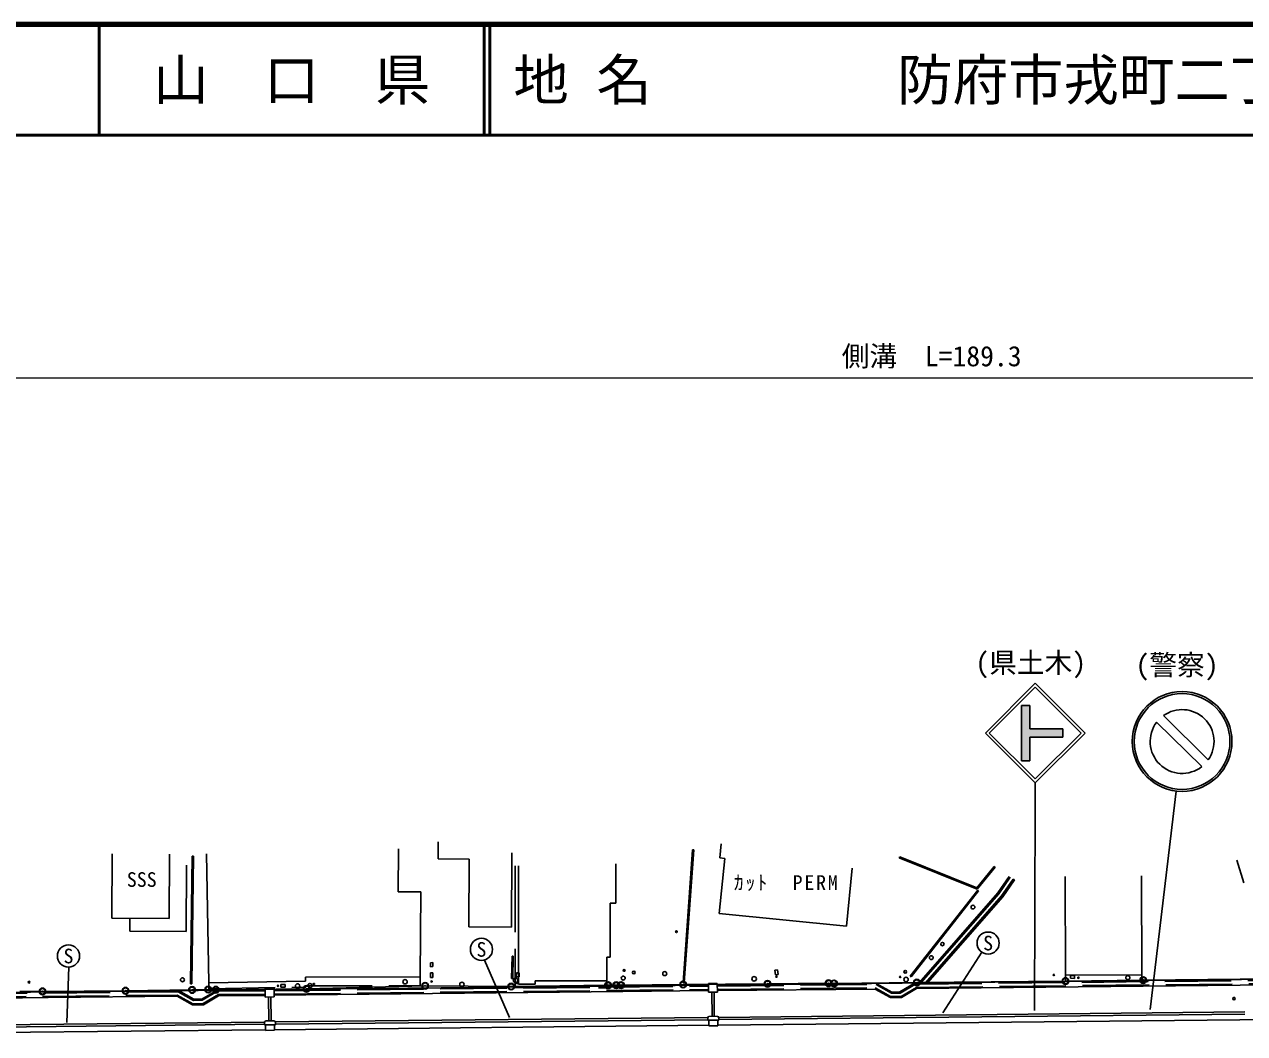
# Model space of a CAD drawing. Units: millimetres, scale not verified. Extents: x 40000 to 680000, y 20000 to 380000.
# Drawn here: x 326264 to 436363, y 288920 to 380000 of the extents above; entities that cross this region are included whole.
import ezdxf
from ezdxf.enums import TextEntityAlignment as Align

# ---------------------------------------------------------------- set-up
doc = ezdxf.new("R2010")
doc.units = ezdxf.units.MM
doc.header["$LTSCALE"] = 1000
doc.header["$PDMODE"] = 32
doc.header["$PDSIZE"] = 500
doc.linetypes.add('DASHED', pattern=[7.5, 6, -1.5])
for name, color, linetype, lineweight in [('M-BGD', 7, 'Continuous', 25), ('M-BGD-EXST', 7, 'Continuous', 25), ('M-BMK-ROW', 30, 'Continuous', 25), ('M-STR-HTXT', 7, 'Continuous', 13), ('M-STR-STRC', 7, 'Continuous', 25), ('M-TTL', 2, 'Continuous', 140), ('M-TTL-LINE', 7, 'Continuous', 50)]:
    doc.layers.add(name, color=color, linetype=linetype, lineweight=lineweight)
doc.layers.add('M-BMK-HTXT', color=7, linetype='Continuous')
doc.layers.add('M-TTL-TXT', color=7, linetype='Continuous')
doc.styles.add('ＭＳ ゴシック', font='')
doc.styles.get('ＭＳ ゴシック').set_extended_font_data('MS Gothic')

msp = doc.modelspace()

# ---------------------------------------------------------------- hatches: boundary and pattern name
at = {"layer": 'M-STR-STRC'}
msp.add_hatch(color=256, dxfattribs=at).paths.add_polyline_path([(416224, 318545), (416974, 318545), (416974, 316420), (419974, 316420), (419974, 315670), (416974, 315670), (416974, 313545), (416224, 313545)])

# ---------------------------------------------------------------- linework, layer by layer
at = {"layer": 'M-BGD'}
for p, q in [((363613, 306215), (363602, 304688)), ((334194, 305151), (334165, 299327)), ((339335, 299302), (339363, 305126)), ((342701, 305129), (342895, 293515)), ((360013, 305581), (359991, 301716)), ((370252, 305249), (370204, 298530)), ((385709, 293524), (386560, 305498)), ((385809, 293517), (386660, 305491)), ((386660, 305491), (386560, 305498)), ((389007, 304779), (389126, 306043)), ((341415, 304937), (341264, 293403)), ((341515, 304935), (341364, 293401)), ((341405, 304168), (341505, 304167)), ((341515, 304935), (341415, 304937)), ((366408, 304667), (363602, 304688)), ((366408, 304667), (366363, 298558)), ((370832, 304061), (370856, 293388)), ((379635, 304248), (379643, 300702)), ((386453, 304001), (386553, 303994)), ((386606, 304743), (386507, 304750)), ((389453, 304729), (388952, 299755)), ((389453, 304729), (389007, 304779)), ((405240, 304877), (405203, 304784)), ((412223, 301953), (405203, 304784)), ((412192, 302073), (405240, 304877)), ((405936, 304489), (405974, 304581)), ((406707, 304286), (406670, 304193)), ((407403, 303897), (407440, 303990)), ((413765, 303992), (412192, 302073)), ((413842, 303929), (412223, 301953)), ((413842, 303929), (413765, 303992)), ((341495, 303398), (341395, 303399)), ((386500, 303246), (386400, 303253)), ((400965, 303843), (400441, 298606)), ((408174, 303694), (408136, 303601)), ((408870, 303306), (408907, 303398)), ((409641, 303103), (409603, 303010)), ((410337, 302714), (410374, 302807)), ((412926, 302810), (412848, 302874)), ((413307, 303433), (413384, 303370)), ((414099, 301616), (415126, 303106)), ((415225, 303038), (414193, 301543)), ((414431, 301358), (415472, 302868)), ((414549, 301266), (415595, 302783)), ((415595, 302783), (415472, 302868)), ((420167, 303109), (420214, 294188)), ((427105, 294224), (427059, 303145)), ((341475, 301860), (341375, 301861)), ((341385, 302630), (341485, 302629)), ((359991, 301716), (362030, 301704)), ((361985, 294056), (362030, 301704)), ((386394, 301749), (386294, 301756)), ((386347, 302504), (386447, 302497)), ((412287, 301868), (406199, 294116)), ((412366, 301806), (406277, 294054)), ((411107, 302511), (411070, 302418)), ((411803, 302122), (411841, 302215)), ((412366, 301806), (412287, 301868)), ((412390, 302314), (412467, 302251)), ((414808, 301906), (414932, 301820)), ((341365, 301092), (341464, 301091)), ((379643, 300702), (379119, 300701)), ((379119, 300701), (379130, 295813)), ((386241, 301008), (386340, 301001)), ((407002, 293495), (414099, 301616)), ((414193, 301543), (407163, 293496)), ((407565, 293500), (414431, 301358)), ((407766, 293502), (414549, 301266)), ((411429, 300614), (411350, 300675)), ((411819, 301272), (411897, 301210)), ((414155, 300814), (414042, 300913)), ((341344, 299554), (341444, 299553)), ((341454, 300322), (341354, 300323)), ((386134, 299511), (386234, 299504)), ((386287, 300252), (386188, 300259)), ((388952, 299755), (400441, 298606)), ((410492, 299421), (410414, 299483)), ((410882, 300079), (410961, 300017)), ((413321, 300088), (413434, 299989)), ((334165, 299327), (339335, 299302)), ((341434, 298784), (341334, 298785)), ((366363, 298558), (370204, 298530)), ((386181, 298755), (386081, 298763)), ((409945, 298886), (410024, 298825)), ((411879, 298437), (411992, 298339)), ((412713, 299164), (412600, 299263)), ((341324, 298016), (341424, 298015)), ((386075, 297259), (385975, 297266)), ((386028, 298014), (386128, 298007)), ((409009, 297694), (409087, 297632)), ((409556, 298228), (409477, 298290)), ((411271, 297514), (411158, 297612)), ((341304, 296478), (341404, 296477)), ((341414, 297246), (341314, 297247)), ((385922, 296517), (386021, 296510)), ((408072, 296501), (408151, 296439)), ((408619, 297036), (408540, 297097)), ((410437, 296787), (410550, 296688)), ((341394, 295708), (341294, 295709)), ((362893, 295318), (363108, 295328)), ((362910, 294956), (362893, 295318)), ((363108, 295328), (363125, 294966)), ((370270, 295922), (370223, 293884)), ((370370, 295919), (370270, 295922)), ((370370, 295919), (370323, 293882)), ((379130, 295813), (378807, 295812)), ((378807, 295812), (378812, 293692)), ((385968, 295762), (385868, 295769)), ((407135, 295308), (407214, 295247)), ((407682, 295843), (407604, 295905)), ((408995, 295137), (409108, 295038)), ((409829, 295863), (409716, 295962)), ((341374, 294170), (341274, 294171)), ((341284, 294940), (341384, 294939)), ((351638, 294019), (361985, 294056)), ((351639, 293662), (351638, 294019)), ((362898, 294416), (362897, 293984)), ((362897, 293984), (363127, 293983)), ((363128, 294415), (362898, 294416)), ((363125, 294966), (362910, 294956)), ((363127, 293983), (363128, 294415)), ((370247, 294903), (370347, 294901)), ((370651, 294041), (370657, 294415)), ((370901, 294037), (370651, 294041)), ((370657, 294415), (370907, 294411)), ((370907, 294411), (370901, 294037)), ((385862, 294265), (385762, 294272)), ((385815, 295021), (385915, 295013)), ((388786, 293306), (493690, 294392)), ((393981, 294643), (394213, 294676)), ((394042, 294210), (393981, 294643)), ((394274, 294243), (394042, 294210)), ((394213, 294676), (394274, 294243)), ((406199, 294116), (406277, 294054)), ((406746, 294650), (406667, 294712)), ((408387, 294213), (408274, 294312)), ((420214, 294188), (427105, 294224)), ((420669, 294166), (420656, 293917)), ((421022, 294148), (420669, 294166)), ((421009, 293898), (421022, 294148)), ((313040, 292522), (347988, 292884)), ((341264, 293403), (341364, 293401)), ((342895, 293515), (351639, 293662)), ((348787, 293025), (347987, 293016)), ((347987, 293016), (347995, 292216)), ((348787, 293025), (348795, 292225)), ((348788, 292892), (387986, 293298)), ((349391, 293357), (349390, 293113)), ((349390, 293113), (349794, 293111)), ((349795, 293355), (349391, 293357)), ((349794, 293111), (349795, 293355)), ((370223, 293884), (370323, 293882)), ((370856, 293388), (372355, 293383)), ((372354, 293678), (378812, 293692)), ((372354, 293678), (372355, 293383)), ((385709, 293524), (385809, 293517)), ((388785, 293456), (387985, 293447)), ((387985, 293447), (387993, 292647)), ((388785, 293456), (388793, 292656)), ((388791, 292806), (403023, 292943)), ((404399, 292168), (403023, 292943)), ((404528, 292669), (403134, 293454)), ((405260, 292676), (406637, 293491)), ((405399, 292178), (406753, 292979)), ((441056, 293347), (406753, 292979)), ((420656, 293917), (421009, 293898)), ((312881, 292020), (328395, 292181)), ((328395, 292186), (340059, 292284)), ((341422, 291516), (340059, 292284)), ((341551, 292017), (340157, 292803)), ((342283, 292025), (341551, 292017)), ((342283, 292025), (343624, 292818)), ((342422, 291526), (343764, 292319)), ((343764, 292319), (347994, 292366)), ((348795, 292225), (347995, 292216)), ((348794, 292375), (380256, 292723)), ((380256, 292723), (387991, 292798)), ((388793, 292656), (387993, 292647)), ((405399, 292178), (404399, 292168)), ((405260, 292676), (404528, 292669)), ((342422, 291526), (341422, 291516)), ((388916, 290382), (436371, 290873)), ((388918, 290182), (436376, 290673)), ((315322, 289620), (347919, 289958)), ((315324, 289420), (347921, 289758)), ((347918, 290008), (348018, 290009)), ((347918, 290008), (347921, 289708)), ((347921, 289708), (348921, 289718)), ((348818, 290067), (348018, 290059)), ((348018, 290059), (348018, 290009)), ((348021, 289709), (348026, 289209)), ((348818, 290017), (348818, 290067)), ((348818, 290017), (348918, 290018)), ((348826, 289217), (348821, 289717)), ((348921, 289718), (348918, 290018)), ((348919, 289968), (387916, 290372)), ((348921, 289768), (387919, 290172)), ((387916, 290422), (388016, 290423)), ((387916, 290422), (387919, 290122)), ((387919, 290122), (388919, 290132)), ((388815, 290481), (388015, 290473)), ((388015, 290473), (388016, 290423)), ((388019, 290123), (388024, 289623)), ((388024, 289623), (388824, 289631)), ((388816, 290431), (388815, 290481)), ((388816, 290431), (388916, 290432)), ((388824, 289631), (388819, 290131)), ((388919, 290132), (388916, 290432)), ((348026, 289209), (348826, 289217))]:
    msp.add_line(p, q, dxfattribs=at)
at = {"layer": 'M-BGD', "linetype": 'DASHED'}
for p, q in [((340856, 298125), (340889, 304800)), ((370532, 304060), (370556, 293089)), ((436303, 302524), (435656, 304584)), ((335773, 298158), (335778, 299319)), ((340856, 298125), (335773, 298158)), ((361985, 294056), (361988, 293256)), ((420214, 294188), (420216, 293638)), ((427108, 293703), (427105, 294224)), ((342895, 293515), (342905, 292965)), ((342905, 292965), (351649, 293112)), ((348789, 292792), (387987, 293198)), ((348793, 292492), (387990, 292898)), ((351641, 293219), (361988, 293256)), ((351641, 293219), (351649, 293112)), ((370556, 293089), (378809, 293059)), ((378812, 293692), (378809, 293059)), ((388787, 293206), (403108, 293354)), ((388790, 292906), (403031, 293053)), ((404425, 292268), (403031, 293053)), ((404502, 292569), (403108, 293354)), ((405288, 292577), (406665, 293391)), ((405371, 292278), (406748, 293092)), ((406665, 293391), (441052, 293747)), ((406748, 293092), (441055, 293447)), ((312913, 292121), (340054, 292401)), ((313008, 292422), (340131, 292702)), ((341448, 291616), (340054, 292401)), ((341525, 291917), (340131, 292702)), ((342311, 291925), (341525, 291917)), ((342311, 291925), (343688, 292739)), ((342394, 291626), (343772, 292440)), ((343688, 292739), (347989, 292784)), ((343772, 292440), (347993, 292484)), ((348295, 292220), (348318, 290062)), ((348495, 292222), (348518, 290064)), ((388293, 292650), (388315, 290476)), ((388493, 292653), (388515, 290478)), ((405371, 292278), (404425, 292268)), ((405288, 292577), (404502, 292569)), ((342394, 291626), (341448, 291616))]:
    msp.add_line(p, q, dxfattribs=at)
at = {"layer": 'M-BGD'}
for centre, radius in [((411856, 300338), 170), ((385094, 298123), 80), ((409100, 297000), 150), ((408097, 295773), 170), ((380293, 293931), 180), ((380380, 294624), 80), ((381245, 294441), 120), ((384037, 294331), 180), ((392108, 293863), 200), ((394128, 294053), 60), ((405283, 294040), 60), ((405820, 293801), 200), ((405749, 294498), 120), ((419153, 294212), 60), ((421365, 293962), 60), ((425827, 293970), 180), ((326679, 293565), 80), ((340527, 293773), 180), ((349151, 293230), 60), ((350917, 293220), 200), ((352027, 293242), 200), ((352384, 293396), 60), ((360613, 293598), 200), ((363005, 293621), 60), ((365740, 293352), 200), ((370577, 293728), 200), ((370733, 293482), 60), ((435402, 292085), 110)]:
    msp.add_circle(centre, radius, dxfattribs=at)
at = {"layer": 'M-BGD-EXST'}
for p, q in [((409127, 290782), (412650, 296269)), ((370028, 290377), (367781, 295557)), ((330084, 289911), (330265, 294923))]:
    msp.add_line(p, q, dxfattribs=at)
for centre in [(367505, 296518), (413223, 297089), (413223, 297089), (330242, 295922)]:
    msp.add_circle(centre, 1000, dxfattribs=at)
at = {"layer": 'M-BMK-ROW'}
for p, q in [((341392, 292858), (342854, 292896)), ((342854, 292896), (343542, 292882)), ((343542, 292882), (351714, 292957)), ((351714, 292957), (362420, 293240)), ((362420, 293240), (370183, 293162)), ((370183, 293162), (378926, 293277)), ((378926, 293277), (379666, 293282)), ((379666, 293282), (380096, 293293)), ((380096, 293293), (385699, 293345)), ((385699, 293345), (393316, 293415)), ((393316, 293415), (398828, 293460)), ((399316, 293448), (398828, 293460)), ((398828, 293460), (399316, 293448)), ((398828, 293460), (399316, 293448)), ((399316, 293448), (406791, 293525)), ((406791, 293525), (420196, 293662)), ((420196, 293662), (427211, 293747)), ((427211, 293747), (439240, 293873)), ((327901, 292729), (325848, 292709)), ((327901, 292729), (335390, 292793)), ((335390, 292793), (341392, 292858))]:
    msp.add_line(p, q, dxfattribs=at)
for centre in [(427211, 293747), (327901, 292729), (335390, 292793), (341392, 292858), (342854, 292896), (343542, 292882), (351714, 292957), (362420, 293240), (370183, 293162), (378926, 293277), (379666, 293282), (380096, 293293), (385699, 293345), (393316, 293415), (398828, 293460), (399316, 293448), (406791, 293525), (420196, 293662)]:
    msp.add_circle(centre, 300, dxfattribs=at)
for p in [(427211, 293747), (327901, 292729), (327901, 292729), (335390, 292793), (341392, 292858), (342854, 292896), (343542, 292882), (351714, 292957), (362420, 293240), (370183, 293162), (378926, 293277), (379666, 293282), (380096, 293293), (385699, 293345), (393316, 293415), (398828, 293460), (399316, 293448), (406791, 293525), (420196, 293662)]:
    msp.add_point(p, dxfattribs=at)
at = {"layer": 'M-STR-HTXT'}
msp.add_line((306291, 348093), (499194, 348093), dxfattribs=at)
at = {"layer": 'M-STR-STRC'}
for p, q in [((412974, 316046), (417474, 320546)), ((421975, 316045), (417474, 320546)), ((413328, 316046), (417474, 320192)), ((421621, 316045), (417474, 320192)), ((416224, 318545), (416224, 313545)), ((416224, 318545), (416974, 318545)), ((416974, 318545), (416974, 316420)), ((429036, 317617), (433082, 313631)), ((412974, 316046), (417474, 311545)), ((413328, 316046), (417474, 311899)), ((416974, 316420), (419974, 316420)), ((417474, 311899), (421621, 316045)), ((417475, 311545), (421975, 316045)), ((419974, 316420), (419974, 315670)), ((428429, 317024), (432499, 313015)), ((416974, 315670), (419974, 315670)), ((416974, 315670), (416974, 313545)), ((416224, 313545), (416974, 313545)), ((417474, 311545), (417474, 309545)), ((427844, 291103), (430191, 310814)), ((417399, 290995), (417474, 309545)), ((348826, 289267), (388024, 289673)), ((388824, 289681), (445221, 290265)), ((315329, 288920), (348026, 289259))]:
    msp.add_line(p, q, dxfattribs=at)
for radius in [4500, 4320]:
    msp.add_circle((430723, 315283), radius, dxfattribs=at)
for start, end in [(325.01478, 125.8468), (142.79212, 308.06946)]:
    msp.add_arc((430723, 315283), 2880, start, end, dxfattribs=at)
at = {"layer": 'M-TTL'}
msp.add_line((680000, 380000), (40000, 380000), dxfattribs=at)
at = {"layer": 'M-TTL-LINE'}
for p, q in [((333000, 380000), (333000, 370000)), ((367750, 380000), (367750, 370000)), ((368250, 380000), (368250, 370000)), ((40000, 370000), (680000, 370000))]:
    msp.add_line(p, q, dxfattribs=at)

# ---------------------------------------------------------------- texts
at = {"layer": 'M-BGD-EXST', "style": 'ＭＳ ゴシック'}
for p in [(413223, 297089), (413223, 297089), (330242, 295922), (367505, 296518)]:
    msp.add_text('S', height=1320, dxfattribs=at).set_placement(p, align=Align.MIDDLE_CENTER)
at = {"layer": 'M-BMK-HTXT', "style": 'ＭＳ ゴシック'}
msp.add_text('SSS', height=1320, dxfattribs=at).set_placement((335504, 301766), align=Align.BOTTOM_LEFT)
at = {"layer": 'M-BMK-HTXT', "insert": (390266, 301784), "char_height": 1320, "attachment_point": 7, "style": 'ＭＳ ゴシック'}
msp.add_mtext('\\T1.18;ｶｯﾄ\u3000PERM', dxfattribs=at)
at = {"layer": 'M-STR-HTXT', "style": 'ＭＳ ゴシック'}
msp.add_text('側溝\u3000L=189.3', height=1833, dxfattribs=at).set_placement((408125, 348593), align=Align.BOTTOM_CENTER)
at = {"layer": 'M-STR-STRC', "style": 'ＭＳ ゴシック'}
for s, p in [('(県土木)', (417065, 322392)), ('(警察)', (430267, 322191))]:
    msp.add_text(s, height=1833, dxfattribs=at).set_placement(p, align=Align.MIDDLE_CENTER)
at = {"layer": 'M-TTL-TXT', "style": 'ＭＳ ゴシック'}
msp.add_text('山\u3000口\u3000県', height=3666, dxfattribs=at).set_placement((350375, 375000), align=Align.MIDDLE_CENTER)
for s, p in [('地 名', (370380, 375000)), ('防府市戎町二丁目\u3000防府市宮市町', (405024, 375000))]:
    msp.add_text(s, height=3666, dxfattribs=at).set_placement(p, align=Align.MIDDLE_LEFT)

doc.saveas('drawing.dxf')
